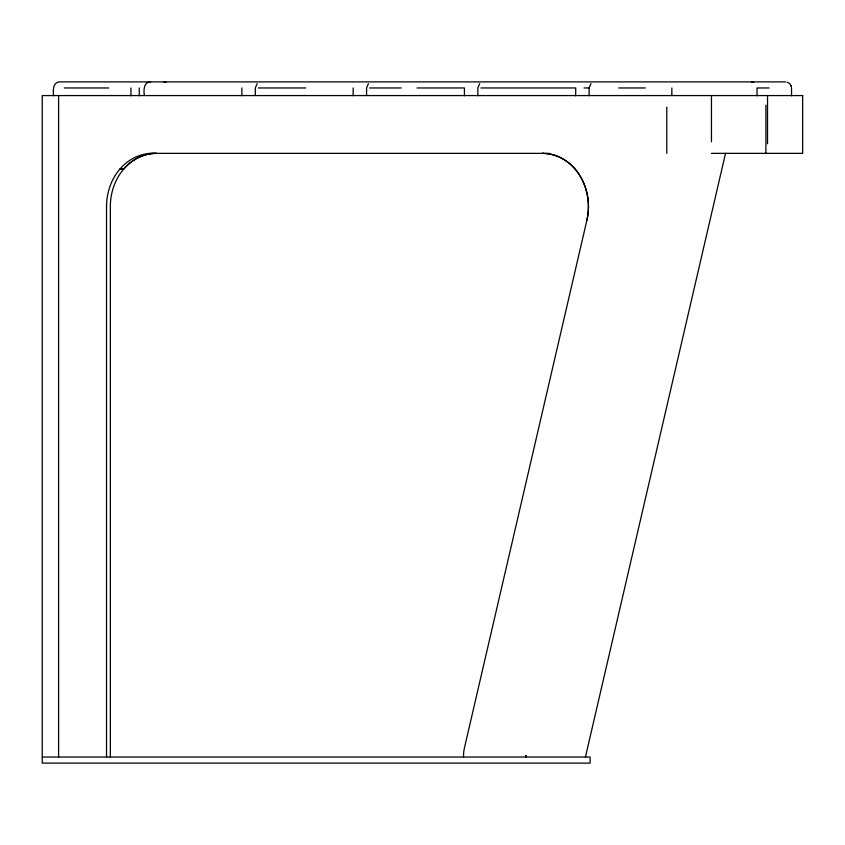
<?xml version="1.0" encoding="UTF-8"?>
<svg xmlns="http://www.w3.org/2000/svg" width="845" height="845" viewBox="0 0 845 845"><rect width="100%" height="100%" fill="white"/><g stroke="black" fill="none" stroke-linecap="round" stroke-linejoin="round"><path stroke-width="1.27" d="M144.358 95.358C143.544 90.584 143.661 81.954 150.442 81.891L149.311 82.007L150.442 81.891M525.812 756.655L525.896 755.514L525.717 756.275M525.717 756.782L525.759 755.514L525.896 756.275M526.076 755.514L525.939 756.085M578.962 174.176A53.224 46.095 -90 0 0 542.395 153.357A53.224 46.095 90 0 1 578.962 174.176L580.145 176.13A53.224 46.095 -90 0 1 586.863 220.344L464.401 748.057A30.409 26.343 90 0 0 463.514 755.926L463.514 757.035M585.437 757.035L725.528 153.357M119.842 169.158L122.504 168.947M156.367 153.357A53.224 46.095 90 0 0 123.771 168.947L120.476 169.158M257.123 83.666L255.306 87.964L255.306 95.358M368.399 83.666L366.582 87.964L366.582 95.358M479.675 83.666L477.858 87.964L477.858 95.728M590.951 83.666L589.134 87.964L589.134 95.728M785.501 81.891L59.741 81.891C52.781 81.976 52.886 90.901 53.657 95.728M64.294 87.964L108.72 87.964M258.348 87.964L305.753 87.964M369.624 87.964L401.227 87.964M417.029 87.964L464.433 87.964L464.433 95.728M480.9 87.964L575.709 87.964L575.709 95.802M584.022 87.964L589.25 87.964M618.73 87.964L645.284 87.964M757.807 87.964L769.045 87.964M802.75 95.569L42.25 95.569L42.25 763.109L590.127 763.109L590.127 757.035L42.25 757.035M543.567 153.357L152.565 153.357A53.224 46.095 90 0 0 148.118 153.6M711.458 153.357L802.644 153.357L802.644 95.569M123.138 168.947L123.771 168.947M163.793 81.891L166.116 82.366M751.342 81.891L753.666 82.345M787.065 82.092L789.811 83.666L791.522 87.056M791.121 85.641L791.332 86.391M791.533 87.964L791.533 95.802M767.524 95.569L767.524 143.724M765.897 105.202L765.897 153.357M757.035 87.964L757.035 95.802M711.458 95.569L711.458 141.802M671.849 87.964L671.849 95.633M666.8 107.125L666.8 153.357M525.717 755.514L525.717 757.035M353.157 87.964L353.157 95.728M241.881 87.964L241.881 95.728M139.245 87.964L139.245 95.802M130.933 87.964L130.933 95.802M110.336 757.035L110.336 206.571A53.224 46.095 -90 0 1 156.42 153.357M106.533 757.035L106.533 206.571A53.224 46.095 -90 0 1 152.618 153.357M58.601 95.569L58.601 757.035M546.197 153.357A53.224 46.095 -90 0 1 550.063 153.536M580.145 176.13A53.224 46.095 90 0 1 586.863 220.344"/></g></svg>
